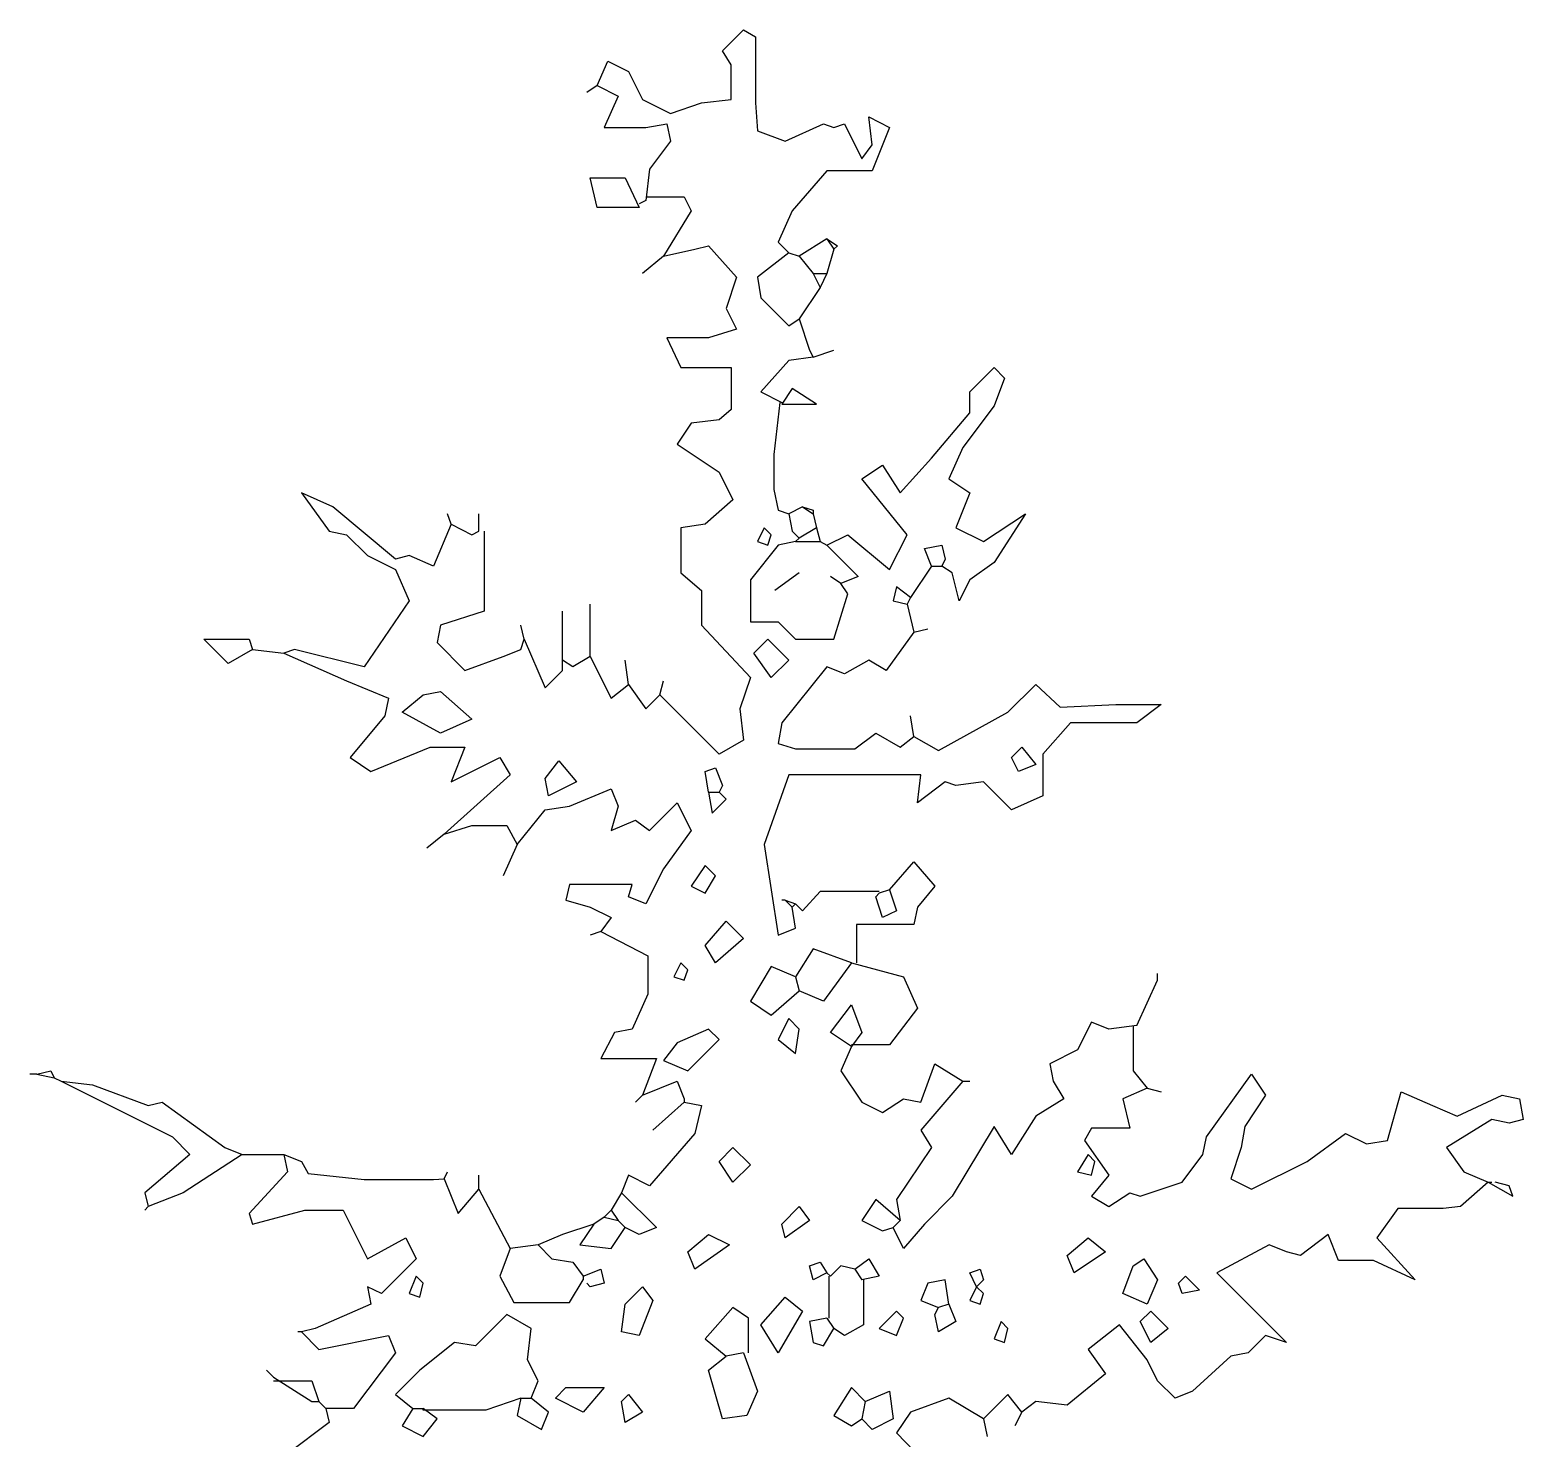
# Model space of a CAD drawing. Header units: metres. Extents: x -4.5 to 4.7, y 0 to 13.
# Drawn here: x -2.94 to 2.5, y 7.84 to 12.97 of the extents above; entities that cross this region are included whole.
import ezdxf

# ---------------------------------------------------------------- set-up
doc = ezdxf.new("R2010")
doc.units = ezdxf.units.M
doc.header["$LTSCALE"] = 0.2

msp = doc.modelspace()

# ---------------------------------------------------------------- linework, layer by layer
at = {"linetype": 'Continuous', "flags": 128}
for points in [[(-0.8698, 12.7684), (-0.8318, 12.8572), (-0.7557, 12.8192), (-0.705, 12.7177), (-0.6035, 12.667), (-0.4894, 12.705), (-0.3817, 12.7177), (-0.3817, 12.8445), (-0.4133, 12.8952), (-0.3373, 12.9713), (-0.2929, 12.946), (-0.2929, 12.705), (-0.2866, 12.6036), (-0.1851, 12.5656), (-0.0456, 12.629), (-0.0076, 12.6163), (0.0305, 12.629), (0.0938, 12.5022), (0.1319, 12.5529), (0.1192, 12.6543), (0.1953, 12.6163), (0.1319, 12.4578), (-0.033, 12.4578), (-0.1597, 12.312), (-0.2105, 12.1979), (-0.1724, 12.1598)], [(-0.8698, 12.7684), (-0.9078, 12.7431)], [(-0.8698, 12.7684), (-0.7937, 12.7304), (-0.8444, 12.6163), (-0.6923, 12.6163), (-0.6162, 12.629), (-0.6035, 12.5656), (-0.6796, 12.4641), (-0.6923, 12.35)], [(-0.7176, 12.3246), (-0.8698, 12.3246), (-0.8952, 12.4324), (-0.7683, 12.4324), (-0.7176, 12.3246)], [(-0.6923, 12.35), (-0.7176, 12.3373)], [(-0.6923, 12.3627), (-0.5528, 12.3627), (-0.5275, 12.312), (-0.6289, 12.1471)], [(-0.6289, 12.1471), (-0.5148, 12.1725), (-0.4641, 12.1852), (-0.3626, 12.0711), (-0.4007, 11.9569), (-0.3626, 11.8809), (-0.4641, 11.8492), (-0.6162, 11.8492), (-0.5655, 11.7414), (-0.3817, 11.7414), (-0.3817, 11.5892), (-0.426, 11.5512), (-0.5275, 11.5385), (-0.5781, 11.4624), (-0.426, 11.361), (-0.3753, 11.2596), (-0.4768, 11.1708), (-0.5655, 11.1581), (-0.5655, 10.9933), (-0.4894, 10.9299), (-0.4894, 10.8031), (-0.3119, 10.6129), (-0.3499, 10.4988), (-0.3373, 10.3847), (-0.426, 10.3339), (-0.5781, 10.4861), (-0.6415, 10.5495)], [(-0.033, 12.2105), (-0.1344, 12.1471)], [(-0.033, 12.2105), (0.0051, 12.1852), (-0.0076, 12.1725)], [(-0.033, 12.2105), (-0.0076, 12.1725)], [(-0.6289, 12.1471), (-0.705, 12.0837)], [(-0.1724, 12.1598), (-0.2866, 12.0711), (-0.2739, 11.995), (-0.1724, 11.8935), (-0.1344, 11.9189)], [(-0.1724, 12.1598), (-0.1344, 12.1471)], [(-0.1344, 12.1471), (-0.0837, 12.0837)], [(-0.0076, 12.1725), (-0.033, 12.0837)], [(-0.0837, 12.0837), (-0.033, 12.0837)], [(-0.0837, 12.0837), (-0.0583, 12.033)], [(-0.033, 12.0837), (-0.0583, 12.033)], [(-0.0583, 12.033), (-0.1344, 11.9189)], [(-0.1344, 11.9189), (-0.0964, 11.8048), (-0.0837, 11.7794)], [(-0.0837, 11.7794), (-0.0076, 11.8048)], [(-0.0837, 11.7794), (-0.1724, 11.7667), (-0.2739, 11.6526), (-0.1978, 11.6146)], [(-0.033, 11.0947), (0.0431, 11.1328), (0.1953, 11.006), (0.2587, 11.1328), (0.0938, 11.3356), (0.1699, 11.3864), (0.2333, 11.2849), (0.3474, 11.4117), (0.4869, 11.5765), (0.4869, 11.6526), (0.5757, 11.7414), (0.6137, 11.7033), (0.5757, 11.6019), (0.4615, 11.4498), (0.4108, 11.3356), (0.4869, 11.2849), (0.4362, 11.1581), (0.5376, 11.1074), (0.6898, 11.2088), (0.5757, 11.0313), (0.4869, 10.9679), (0.4489, 10.8918), (0.4235, 10.9933), (0.3855, 11.0186)], [(-0.1978, 11.6082), (-0.071, 11.6082), (-0.1597, 11.6653), (-0.1978, 11.6082)], [(-0.2041, 11.6146), (-0.2263, 11.4244), (-0.2263, 11.2976), (-0.2105, 11.2215), (-0.1724, 11.2088)], [(-1.4023, 11.1708), (-1.4657, 11.0186), (-1.5545, 11.0567), (-1.6052, 11.044), (-1.8335, 11.2342), (-1.9476, 11.2849), (-1.8461, 11.1454), (-1.7827, 11.1328), (-1.7066, 11.0567), (-1.6052, 11.006), (-1.5545, 10.8918), (-1.7193, 10.6509), (-1.9729, 10.7143), (-2.011, 10.7016)], [(-1.4023, 11.1708), (-1.415, 11.2088)], [(-1.3009, 11.1454), (-1.3009, 11.2088)], [(-0.1217, 11.2342), (-0.1724, 11.2088)], [(-0.1724, 11.2088), (-0.1597, 11.1454), (-0.1344, 11.1201)], [(-0.1217, 11.2342), (-0.0837, 11.2088)], [(-0.1217, 11.2342), (-0.0837, 11.2215), (-0.0837, 11.2088)], [(-0.0837, 11.2088), (-0.071, 11.1581)], [(-1.4023, 11.1708), (-1.3263, 11.1328), (-1.3009, 11.1454)], [(-0.2612, 11.1581), (-0.2866, 11.1074), (-0.2485, 11.0947), (-0.2358, 11.1328), (-0.2612, 11.1581)], [(-0.071, 11.1581), (-0.1344, 11.1201)], [(-0.071, 11.1581), (-0.0583, 11.1074)], [(-1.2819, 11.1454), (-1.2819, 10.8538), (-1.4404, 10.8031), (-1.4531, 10.7397), (-1.3516, 10.6382), (-1.2121, 10.689), (-1.1487, 10.7143), (-1.1361, 10.7524)], [(-0.1471, 11.1074), (-0.2105, 11.0947), (-0.3119, 10.9679), (-0.3119, 10.8158), (-0.2105, 10.8158), (-0.1471, 10.7524), (-0.0076, 10.7524), (0.0431, 10.9172), (0.0178, 10.9552)], [(-0.1344, 11.1201), (-0.1471, 11.1074)], [(-0.1471, 11.1074), (-0.0583, 11.1074)], [(-0.0583, 11.1074), (-0.033, 11.0947)], [(-0.033, 11.0947), (0.0812, 10.9806), (0.0178, 10.9552)], [(0.3474, 11.0186), (0.3221, 11.082), (0.3855, 11.0947), (0.3982, 11.044), (0.3855, 11.0186)], [(-0.1344, 10.9933), (-0.2231, 10.9299)], [(0.3474, 11.0186), (0.2714, 10.9045)], [(0.3474, 11.0186), (0.3855, 11.0186)], [(0.0178, 10.9552), (-0.0203, 10.9806)], [(0.2714, 10.9045), (0.2206, 10.9426), (0.208, 10.8918), (0.2587, 10.8792)], [(-0.8952, 10.689), (-0.8952, 10.8792)], [(0.2714, 10.9045), (0.2587, 10.8792)], [(0.2587, 10.8792), (0.284, 10.7777)], [(-0.9966, 10.6763), (-0.9966, 10.8538)], [(-1.1361, 10.7524), (-1.1487, 10.8031)], [(0.284, 10.7777), (0.1826, 10.6382), (0.1192, 10.6763), (0.0305, 10.6256), (-0.033, 10.6509), (-0.1978, 10.4481), (-0.2105, 10.372), (-0.1471, 10.353), (0.0685, 10.353), (0.1446, 10.41), (0.2333, 10.3593), (0.284, 10.3973)], [(0.284, 10.7777), (0.3348, 10.7904)], [(-2.1251, 10.7143), (-2.2138, 10.6636), (-2.3026, 10.7524), (-2.1378, 10.7524), (-2.1251, 10.7143)], [(-1.1361, 10.7524), (-1.06, 10.5749), (-0.9966, 10.6382), (-0.9966, 10.6763)], [(-0.2485, 10.7524), (-0.1724, 10.6763), (-0.2358, 10.6129), (-0.2992, 10.7016), (-0.2485, 10.7524)], [(-2.1251, 10.7143), (-2.011, 10.7016)], [(-2.011, 10.7016), (-1.7827, 10.6002), (-1.6306, 10.5368), (-1.6433, 10.4734), (-1.7701, 10.3213), (-1.694, 10.2705), (-1.4784, 10.3593), (-1.3516, 10.3593), (-1.4023, 10.2325), (-1.2248, 10.3213), (-1.1868, 10.2579), (-1.4277, 10.0423)], [(-0.8952, 10.689), (-0.9585, 10.6509), (-0.9966, 10.6763)], [(-0.8952, 10.689), (-0.8191, 10.5368), (-0.7557, 10.5875)], [(-0.7557, 10.5875), (-0.7683, 10.6763)], [(-1.4404, 10.5622), (-1.3263, 10.4607), (-1.4404, 10.41), (-1.5799, 10.4861), (-1.5038, 10.5495), (-1.4404, 10.5622)], [(-0.7557, 10.5875), (-0.6923, 10.4988), (-0.6415, 10.5495)], [(-0.6415, 10.5495), (-0.6289, 10.6002)], [(0.284, 10.3973), (0.3728, 10.3466), (0.6264, 10.4861), (0.7278, 10.5875), (0.8166, 10.5051), (1.0194, 10.5146), (1.1843, 10.5146), (1.0955, 10.4481), (0.8546, 10.4481), (0.7532, 10.3339), (0.7532, 10.1818), (0.6391, 10.1311), (0.5376, 10.2325), (0.4362, 10.2198), (0.3982, 10.2325), (0.2967, 10.1564), (0.3094, 10.2579), (0.2206, 10.2579), (-0.1724, 10.2579), (-0.2612, 10.0043), (-0.2105, 9.6746), (-0.1471, 9.7), (-0.1597, 9.776)], [(0.284, 10.3973), (0.2714, 10.4734)], [(0.6771, 10.3593), (0.7278, 10.2959), (0.6644, 10.2705), (0.6391, 10.3213), (0.6771, 10.3593)], [(-1.0093, 10.3086), (-0.9459, 10.2325), (-1.0473, 10.1818), (-1.06, 10.2452), (-1.0093, 10.3086)], [(-0.4641, 10.1945), (-0.4768, 10.2705), (-0.4387, 10.2832), (-0.4133, 10.2198), (-0.426, 10.1945)], [(-1.1614, 10.0043), (-1.06, 10.1311), (-0.9712, 10.1437), (-0.8191, 10.2071), (-0.7937, 10.1437), (-0.8191, 10.055), (-0.7303, 10.093), (-0.6796, 10.055), (-0.5781, 10.1564), (-0.5275, 10.055), (-0.6289, 9.9155), (-0.6923, 9.7887), (-0.7557, 9.8141), (-0.743, 9.8584), (-0.9712, 9.8584), (-0.9839, 9.8014), (-0.8952, 9.776), (-0.8191, 9.738), (-0.8571, 9.6873)], [(-0.4641, 10.1945), (-0.426, 10.1945)], [(-0.4641, 10.1945), (-0.4514, 10.1184), (-0.4007, 10.1691), (-0.426, 10.1945)], [(-1.4277, 10.0423), (-1.3263, 10.074), (-1.1995, 10.074), (-1.1614, 10.0043)], [(-1.4277, 10.0423), (-1.4911, 9.9916)], [(-1.1614, 10.0043), (-1.2121, 9.8902)], [(-0.4768, 9.9282), (-0.5275, 9.8521), (-0.4768, 9.8268), (-0.4387, 9.8902), (-0.4768, 9.9282)], [(0.1953, 9.8394), (0.284, 9.9409), (0.3601, 9.8521), (0.2967, 9.776), (0.284, 9.7126), (0.1572, 9.7126), (0.0748, 9.7126), (0.0748, 9.5732)], [(-0.1851, 9.8014), (-0.1978, 9.8014)], [(-0.1851, 9.8014), (-0.1597, 9.776)], [(-0.1851, 9.8014), (-0.1471, 9.7887)], [(0.1572, 9.8331), (-0.0583, 9.8331), (-0.1217, 9.7633), (-0.1471, 9.7887)], [(0.1953, 9.8394), (0.2206, 9.7633), (0.1699, 9.738), (0.1446, 9.8141), (0.1572, 9.8268)], [(0.1953, 9.8394), (0.1572, 9.8268)], [(-0.1471, 9.7887), (-0.1597, 9.776)], [(-0.8571, 9.6873), (-0.8952, 9.6746)], [(-0.8571, 9.6873), (-0.6859, 9.5985), (-0.6859, 9.459), (-0.743, 9.3322), (-0.8064, 9.3196), (-0.8571, 9.2245), (-0.6542, 9.2245), (-0.705, 9.0913)], [(-0.4007, 9.7253), (-0.3373, 9.6619), (-0.4387, 9.5732), (-0.4768, 9.6366), (-0.4007, 9.7253)], [(0.0558, 9.5732), (-0.0837, 9.6239), (-0.1471, 9.5224)], [(-0.5655, 9.5732), (-0.5908, 9.5224), (-0.5528, 9.5098), (-0.5401, 9.5478), (-0.5655, 9.5732)], [(-0.1471, 9.5224), (-0.2358, 9.5605), (-0.3119, 9.4337), (-0.2358, 9.383), (-0.1344, 9.4717)], [(-0.1471, 9.5224), (-0.1344, 9.4717)], [(0.0558, 9.5732), (-0.0456, 9.4337), (-0.1344, 9.4717)], [(0.0558, 9.5732), (0.246, 9.5224), (0.2967, 9.4083), (0.1953, 9.2752), (0.0558, 9.2752)], [(1.0955, 9.3449), (1.1716, 9.5098), (1.1716, 9.5351)], [(0.0558, 9.2688), (-0.0203, 9.3196), (0.0558, 9.421), (0.0938, 9.3196), (0.0558, 9.2688)], [(-0.1724, 9.3703), (-0.2105, 9.2942), (-0.1471, 9.2435), (-0.1344, 9.3322), (-0.1724, 9.3703)], [(1.0955, 9.3449), (0.9941, 9.3322), (0.9307, 9.3576), (0.88, 9.2562), (0.7785, 9.2054), (0.7912, 9.142), (0.8293, 9.0787), (0.7278, 9.0153), (0.6391, 8.8758), (0.5757, 8.9772), (0.4235, 8.7236), (0.3221, 8.6222), (0.246, 8.5334), (0.208, 8.6095)], [(-0.4641, 9.3322), (-0.5781, 9.2815), (-0.6289, 9.2181), (-0.5401, 9.1801), (-0.426, 9.2942), (-0.4641, 9.3322)], [(1.0829, 9.3449), (1.0829, 9.1801), (1.1336, 9.1167)], [(0.0558, 9.2688), (0.0178, 9.1801), (0.0938, 9.066), (0.1699, 9.0279), (0.246, 9.0787), (0.3094, 9.066), (0.3601, 9.2054), (0.4615, 9.142)], [(-2.9112, 9.1674), (-2.9366, 9.1674)], [(-2.9112, 9.1674), (-2.8605, 9.1801), (-2.8478, 9.1547)], [(-2.9112, 9.1674), (-2.8478, 9.1547)], [(-2.8478, 9.1547), (-2.8225, 9.142)], [(-2.8225, 9.142), (-2.7084, 9.1294), (-2.5055, 9.0533), (-2.4548, 9.066), (-2.2265, 8.9011), (-2.1631, 8.8758)], [(-2.8225, 9.142), (-2.5435, 9.0026), (-2.4167, 8.9392), (-2.3533, 8.8758), (-2.5182, 8.7363), (-2.5055, 8.6856)], [(-0.705, 9.0913), (-0.5781, 9.142), (-0.5528, 9.0787), (-0.5528, 9.066)], [(0.4615, 9.142), (0.3094, 8.9645), (0.3474, 8.9011), (0.2206, 8.7109), (0.2333, 8.6349)], [(0.4615, 9.142), (0.4869, 9.142)], [(1.1336, 9.1167), (1.0448, 9.0787), (1.0702, 8.9709), (0.9307, 8.9709), (0.9053, 8.9265), (0.9941, 8.7997), (0.9307, 8.7236), (0.9941, 8.6856), (1.0702, 8.7363), (1.1082, 8.7236), (1.2604, 8.7743), (1.3365, 8.8758), (1.3491, 8.9392), (1.514, 9.1674), (1.5647, 9.0913), (1.4886, 8.9772), (1.4759, 8.9011), (1.4379, 8.787), (1.514, 8.749), (1.7168, 8.8504), (1.8563, 8.9519), (1.9324, 8.9138), (2.0085, 8.9265), (2.0592, 9.104), (2.1733, 9.0533), (2.2621, 9.0153), (2.4269, 9.0913), (2.4903, 9.0787), (2.503, 9.0026), (2.4522, 8.9899), (2.3889, 9.0026), (2.224, 8.9011), (2.2874, 8.8124), (2.3762, 8.7743)], [(-0.705, 9.0913), (-0.7303, 9.066)], [(1.1336, 9.1167), (1.1843, 9.104)], [(-0.5528, 9.066), (-0.4894, 9.0533), (-0.5148, 8.9519), (-0.6796, 8.7617), (-0.7557, 8.7997), (-0.781, 8.7363)], [(-0.5528, 9.066), (-0.6669, 8.9645)], [(-2.1631, 8.8758), (-2.3787, 8.7363), (-2.5055, 8.6856)], [(-2.1631, 8.8758), (-2.011, 8.8758)], [(-2.011, 8.8758), (-1.9983, 8.8124), (-2.1378, 8.6602), (-2.1251, 8.6222), (-1.9349, 8.6729), (-1.7954, 8.6729), (-1.7066, 8.4954), (-1.5672, 8.5715), (-1.5291, 8.4954), (-1.6559, 8.3686), (-1.7066, 8.3939), (-1.694, 8.3305), (-1.8968, 8.2418), (-1.9476, 8.2291)], [(-2.011, 8.8758), (-1.9476, 8.8504), (-1.9222, 8.806), (-1.7193, 8.7838), (-1.4657, 8.7838), (-1.4277, 8.787)], [(-0.3753, 8.9011), (-0.3119, 8.8377), (-0.3753, 8.7743), (-0.426, 8.8504), (-0.3753, 8.9011)], [(0.918, 8.8758), (0.88, 8.8124), (0.9307, 8.7997), (0.9434, 8.8504), (0.918, 8.8758)], [(-1.4277, 8.787), (-1.415, 8.8124)], [(-1.4277, 8.787), (-1.377, 8.6602), (-1.3009, 8.749)], [(-1.3009, 8.749), (-1.3009, 8.7997)], [(2.3762, 8.7743), (2.2748, 8.6856), (2.2113, 8.6792), (2.0465, 8.6792), (1.9704, 8.5715), (2.1099, 8.4193), (1.9577, 8.489), (1.831, 8.489), (1.7929, 8.5841), (1.6915, 8.5081), (1.6408, 8.5207), (1.5774, 8.5461), (1.3872, 8.4447), (1.6408, 8.1911), (1.5647, 8.2164), (1.5013, 8.153), (1.4379, 8.1404), (1.2984, 8.0136), (1.235, 7.9882), (1.1716, 8.0516), (1.1336, 8.1277), (1.0321, 8.2545), (0.918, 8.1657), (0.9814, 8.077), (0.8419, 7.9628), (0.7278, 7.9755), (0.6771, 7.9375)], [(2.3762, 8.7743), (2.3889, 8.7743)], [(2.3762, 8.7743), (2.4649, 8.7236), (2.4522, 8.7617), (2.4015, 8.7743)], [(-1.3009, 8.749), (-1.1868, 8.5334)], [(-0.781, 8.7363), (-0.8191, 8.6729)], [(-0.781, 8.7363), (-0.6542, 8.6095), (-0.7176, 8.5841), (-0.7683, 8.6095)], [(0.2333, 8.6349), (0.1446, 8.7109), (0.0938, 8.6349), (0.1699, 8.5968), (0.208, 8.6095)], [(-2.5055, 8.6856), (-2.5182, 8.6729)], [(-0.8191, 8.6729), (-0.8444, 8.6475)], [(-0.8191, 8.6729), (-0.7937, 8.6349)], [(-0.1344, 8.6856), (-0.0964, 8.6349), (-0.1851, 8.5715), (-0.1978, 8.6222), (-0.1344, 8.6856)], [(-0.8825, 8.6222), (-0.9966, 8.5841), (-1.0854, 8.5461)], [(-0.8825, 8.6222), (-0.9332, 8.5461), (-0.8191, 8.5334), (-0.7683, 8.6095)], [(-0.8444, 8.6475), (-0.8825, 8.6222)], [(-0.8444, 8.6475), (-0.7937, 8.6349)], [(-0.7937, 8.6349), (-0.7683, 8.6095)], [(0.2333, 8.6349), (0.208, 8.6095)], [(-1.0854, 8.5461), (-1.1868, 8.5334)], [(-1.0854, 8.5461), (-1.0346, 8.4954), (-0.9585, 8.4827), (-0.9205, 8.432)], [(-0.4641, 8.5841), (-0.388, 8.5461), (-0.5148, 8.4573), (-0.5401, 8.5207), (-0.4641, 8.5841)], [(0.918, 8.5715), (0.9814, 8.5207), (0.8673, 8.4447), (0.8419, 8.5081), (0.918, 8.5715)], [(-1.1868, 8.5334), (-1.2248, 8.432), (-1.1741, 8.3369), (-0.9712, 8.3369), (-0.9205, 8.4193)], [(0.0685, 8.4573), (0.1192, 8.4954), (0.1572, 8.432), (0.0938, 8.4193)], [(1.1209, 8.4954), (1.1716, 8.4193), (1.1336, 8.3305), (1.0448, 8.3686), (1.0829, 8.47), (1.1209, 8.4954)], [(-1.5291, 8.432), (-1.5545, 8.3686), (-1.5165, 8.3559), (-1.5038, 8.4066), (-1.5291, 8.432)], [(-0.9205, 8.432), (-0.8571, 8.4573), (-0.8444, 8.4066), (-0.8952, 8.3939), (-0.9078, 8.4066)], [(-0.9205, 8.432), (-0.9205, 8.4193)], [(-0.033, 8.4447), (-0.0837, 8.4193), (-0.0964, 8.47), (-0.0583, 8.4827), (-0.033, 8.4447)], [(-0.033, 8.4447), (-0.0203, 8.432)], [(-0.0266, 8.432), (-0.0266, 8.2798)], [(0.0685, 8.4573), (0.0178, 8.47), (-0.0203, 8.432)], [(0.0685, 8.4573), (0.0938, 8.4193)], [(0.5123, 8.3939), (0.4869, 8.4447), (0.525, 8.4573), (0.5376, 8.4193), (0.5123, 8.3939)], [(1.273, 8.432), (1.3238, 8.3813), (1.2604, 8.3686), (1.2477, 8.4066), (1.273, 8.432)], [(-0.705, 8.3939), (-0.6669, 8.3432), (-0.7176, 8.2164), (-0.781, 8.2291), (-0.7683, 8.3305), (-0.705, 8.3939)], [(0.1002, 8.4193), (0.1002, 8.2545), (0.0305, 8.2164), (-0.0076, 8.2418)], [(0.4108, 8.3305), (0.3982, 8.4193), (0.3348, 8.4066), (0.3094, 8.3432), (0.3728, 8.3179)], [(0.5123, 8.3939), (0.4869, 8.3432), (0.525, 8.3305), (0.5376, 8.3686), (0.5123, 8.3939)], [(-0.1851, 8.3559), (-0.1217, 8.3052), (-0.2105, 8.153), (-0.2739, 8.2545), (-0.1851, 8.3559)], [(0.4108, 8.3305), (0.4362, 8.2672), (0.3728, 8.2291), (0.3601, 8.2925), (0.3728, 8.3179)], [(0.4108, 8.3305), (0.3728, 8.3179)], [(-1.1107, 7.9882), (-1.0854, 8.0516), (-1.1234, 8.1277), (-1.1107, 8.2418), (-1.1995, 8.2925), (-1.3136, 8.1784), (-1.3897, 8.1911), (-1.5165, 8.0896), (-1.6052, 8.0009), (-1.5418, 7.9502)], [(-0.3182, 8.153), (-0.3182, 8.2798), (-0.3753, 8.3179), (-0.4768, 8.2038), (-0.4007, 8.1404)], [(-0.033, 8.2798), (-0.0964, 8.2672), (-0.0837, 8.1911), (-0.0456, 8.1784), (-0.0076, 8.2418)], [(-0.033, 8.2798), (-0.0076, 8.2418)], [(0.2206, 8.3052), (0.1572, 8.2418), (0.2206, 8.2164), (0.246, 8.2798), (0.2206, 8.3052)], [(1.1463, 8.3052), (1.2096, 8.2418), (1.1463, 8.1911), (1.1082, 8.2672), (1.1463, 8.3052)], [(-1.9476, 8.2291), (-1.9602, 8.2291)], [(-1.9476, 8.2291), (-1.8842, 8.1657), (-1.6306, 8.2164), (-1.6052, 8.153), (-1.7574, 7.9502), (-1.8588, 7.9502)], [(0.601, 8.2672), (0.5757, 8.2038), (0.6137, 8.1911), (0.6264, 8.2418), (0.601, 8.2672)], [(-0.3373, 8.153), (-0.2866, 8.0136), (-0.3246, 7.9248), (-0.4133, 7.9121), (-0.4641, 8.0896), (-0.4007, 8.1404)], [(-0.3373, 8.153), (-0.4007, 8.1404)], [(-2.049, 8.0643), (-2.0744, 8.0896)], [(-2.049, 8.0643), (-1.9095, 7.9755), (-1.8842, 7.9755)], [(-2.049, 8.0516), (-1.9095, 8.0516), (-1.8842, 7.9755)], [(-0.9839, 8.0262), (-0.8444, 8.0262), (-0.9205, 7.9375), (-1.0219, 7.9882), (-0.9839, 8.0262)], [(-0.7557, 8.0009), (-0.705, 7.9375), (-0.7683, 7.8994), (-0.781, 7.9755), (-0.7557, 8.0009)], [(0.1065, 7.9755), (0.0558, 8.0262), (-0.0076, 7.9248), (0.0558, 7.8868), (0.0938, 7.9121)], [(0.1065, 7.9755), (0.1953, 8.0136), (0.208, 7.9121), (0.1319, 7.8741), (0.0938, 7.9121)], [(0.6771, 7.9375), (0.6264, 8.0009), (0.5376, 7.9121)], [(-1.8588, 7.9502), (-1.8461, 7.8994), (-2.1504, 7.6712), (-1.9222, 7.6712), (-1.9095, 7.6332), (-1.9729, 7.5444), (-1.9602, 7.5064), (-1.732, 7.5824), (-1.6433, 7.4937), (-1.415, 7.3923), (-1.4023, 7.3289), (-1.415, 7.2781), (-1.4023, 7.2274), (-1.7066, 7.126), (-1.7066, 7.1133)], [(-1.8842, 7.9755), (-1.8588, 7.9502)], [(-1.5418, 7.9502), (-1.5799, 7.8868), (-1.5038, 7.8487), (-1.4531, 7.9121), (-1.5038, 7.9502)], [(-1.5418, 7.9502), (-1.5038, 7.9502)], [(-1.1487, 7.9882), (-1.2756, 7.9438), (-1.5038, 7.9438), (-1.5038, 7.9502)], [(-1.1487, 7.9882), (-1.1614, 7.9248), (-1.0727, 7.8741), (-1.0473, 7.9375), (-1.1107, 7.9882)], [(-1.1487, 7.9882), (-1.1107, 7.9882)], [(0.1065, 7.9755), (0.0938, 7.9121)], [(0.5376, 7.9121), (0.4108, 7.9882), (0.2714, 7.9375), (0.2206, 7.8614), (0.5503, 7.519)], [(0.5376, 7.9121), (0.5503, 7.8487)], [(0.6771, 7.9375), (0.6517, 7.8868)]]:
    msp.add_lwpolyline(points, dxfattribs=at)

doc.saveas('drawing.dxf')
